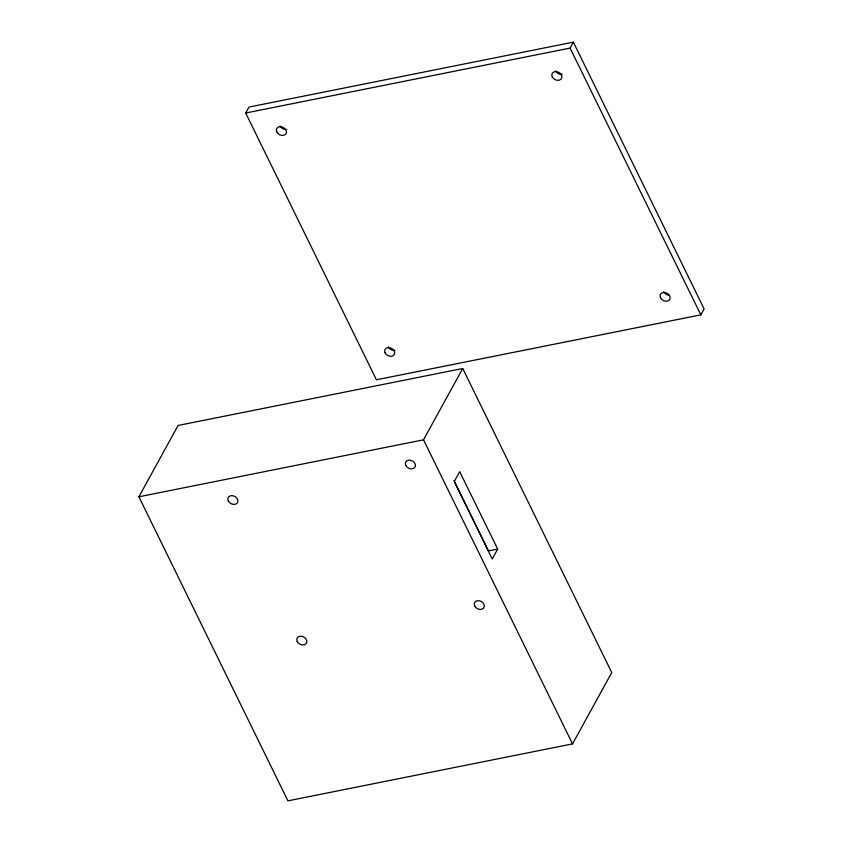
<?xml version="1.0" encoding="UTF-8"?>
<svg xmlns="http://www.w3.org/2000/svg" width="843" height="843" viewBox="0 0 843 843"><rect width="100%" height="100%" fill="white"/><g stroke="black" fill="none" stroke-linecap="round" stroke-linejoin="round"><path stroke-width="1.26" d="M245.682 113.015L248.959 107.072L573.356 42.15L704.105 308.917L700.839 314.861L376.431 379.793L245.682 113.015L570.089 48.093L573.356 42.15M138.895 496.79L178.105 425.462L462.733 368.496L611.744 672.556L572.534 743.884L287.916 800.85L138.895 496.79L423.513 439.825L462.733 368.496M497.676 549.099L492.228 559.004L454.272 481.553L459.709 471.648L497.676 549.099L488.487 550.932L453.987 480.531M570.089 48.093L700.839 314.861M423.513 439.825L572.534 743.884M395.04 350.298A5.311 4.089 28.8 0 1 388.349 346.916M286.789 129.422A5.311 4.089 28.8 0 1 280.097 126.039M669.226 295.261A5.311 4.089 28.8 0 1 663.778 291.794M562.228 74.3A5.311 4.089 28.8 0 1 555.526 70.917M474.704 605.98A5.311 4.089 28.8 0 0 483.408 608.319A5.311 4.089 28.8 0 0 479.762 600.869A5.311 4.089 28.8 0 0 474.704 605.98M297.2 641.502A5.311 4.089 28.8 0 0 305.904 643.852A5.311 4.089 28.8 0 0 302.258 636.402A5.311 4.089 28.8 0 0 297.2 641.502M405.81 465.42A5.311 4.089 28.8 0 0 414.524 467.77A5.311 4.089 28.8 0 0 410.868 460.32A5.311 4.089 28.8 0 0 405.81 465.42M228.305 500.942A5.311 4.089 28.8 0 0 237.02 503.292A5.311 4.089 28.8 0 0 233.363 495.842A5.311 4.089 28.8 0 0 228.305 500.942M385.082 352.859A5.311 4.089 28.8 0 0 393.786 355.209A5.311 4.089 28.8 0 0 390.14 347.759A5.311 4.089 28.8 0 0 385.082 352.859M276.831 131.982A5.311 4.089 28.8 0 0 285.535 134.332A5.311 4.089 28.8 0 0 281.889 126.882A5.311 4.089 28.8 0 0 276.831 131.982M660.512 297.737A5.311 4.089 28.8 0 0 669.226 300.087A5.311 4.089 28.8 0 0 665.57 292.626A5.311 4.089 28.8 0 0 660.512 297.737M552.26 76.861A5.311 4.089 28.8 0 0 560.974 79.21A5.311 4.089 28.8 0 0 557.328 71.76A5.311 4.089 28.8 0 0 552.26 76.861"/></g></svg>
